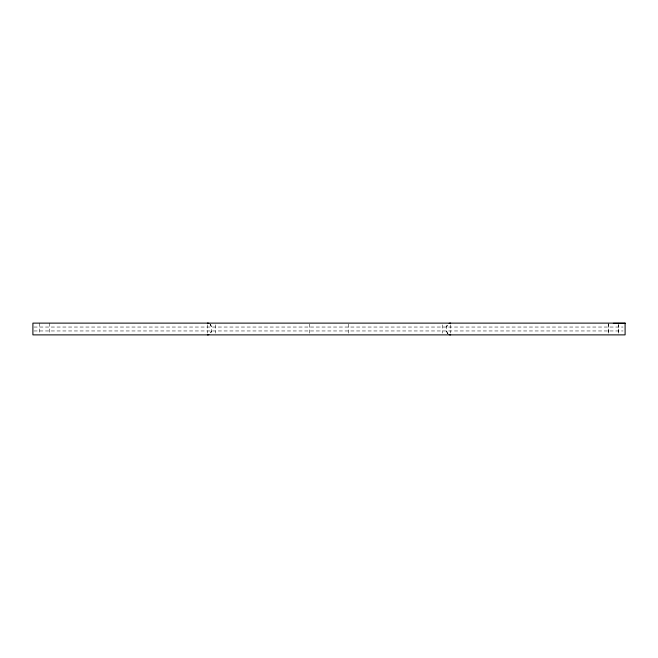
<?xml version="1.0" encoding="UTF-8"?>
<svg xmlns="http://www.w3.org/2000/svg" width="658" height="658" viewBox="0 0 658 658"><rect width="100%" height="100%" fill="white"/><g stroke="black" fill="none" stroke-linecap="round" stroke-linejoin="round"><path stroke-width="0.49" stroke-dasharray="3.29 2.47" d="M608.272 324.098L608.239 333.902L608.239 323.119M33.928 327.042L623.044 327.042M33.928 330.958L623.044 330.958M618.397 323.119L618.43 333.902L618.43 325.077M450.574 324.896L450.574 333.104M442.735 324.896L442.735 333.104M348.608 324.098L348.608 333.902M309.392 324.098L309.392 334.881M215.265 324.896L215.265 333.104M207.426 324.83L207.426 333.104M49.761 323.119L49.761 333.902M39.57 323.119L39.57 333.902M448.106 334.009A3.923 3.923 0 0 1 446.659 330.958L446.79 326.023L447.802 324.262L446.659 327.042A3.923 3.923 0 0 1 448.131 323.975M209.894 323.991A3.923 3.923 0 0 1 211.341 327.042L211.276 331.673L210.198 333.738L211.341 330.958A3.923 3.923 0 0 1 209.894 334.009M447.802 333.738L446.659 330.958L447.802 333.738M210.708 324.896L210.198 324.262L211.341 327.042L210.708 324.896"/><path stroke-width="0.99" d="M613.338 323.317L625.1 323.317M450.574 323.391L450.574 323.136A3.923 3.923 0 0 0 449.134 323.391M450.574 334.609L450.574 334.864A3.923 3.923 0 0 1 449.134 334.609M207.426 323.391L207.426 323.127A3.923 3.923 0 0 1 208.866 323.391M207.426 334.609L207.426 334.864A3.923 3.923 0 0 0 208.866 334.609M625.1 323.119L32.9 323.119L32.9 334.881L625.1 334.881L625.1 323.119"/></g></svg>
